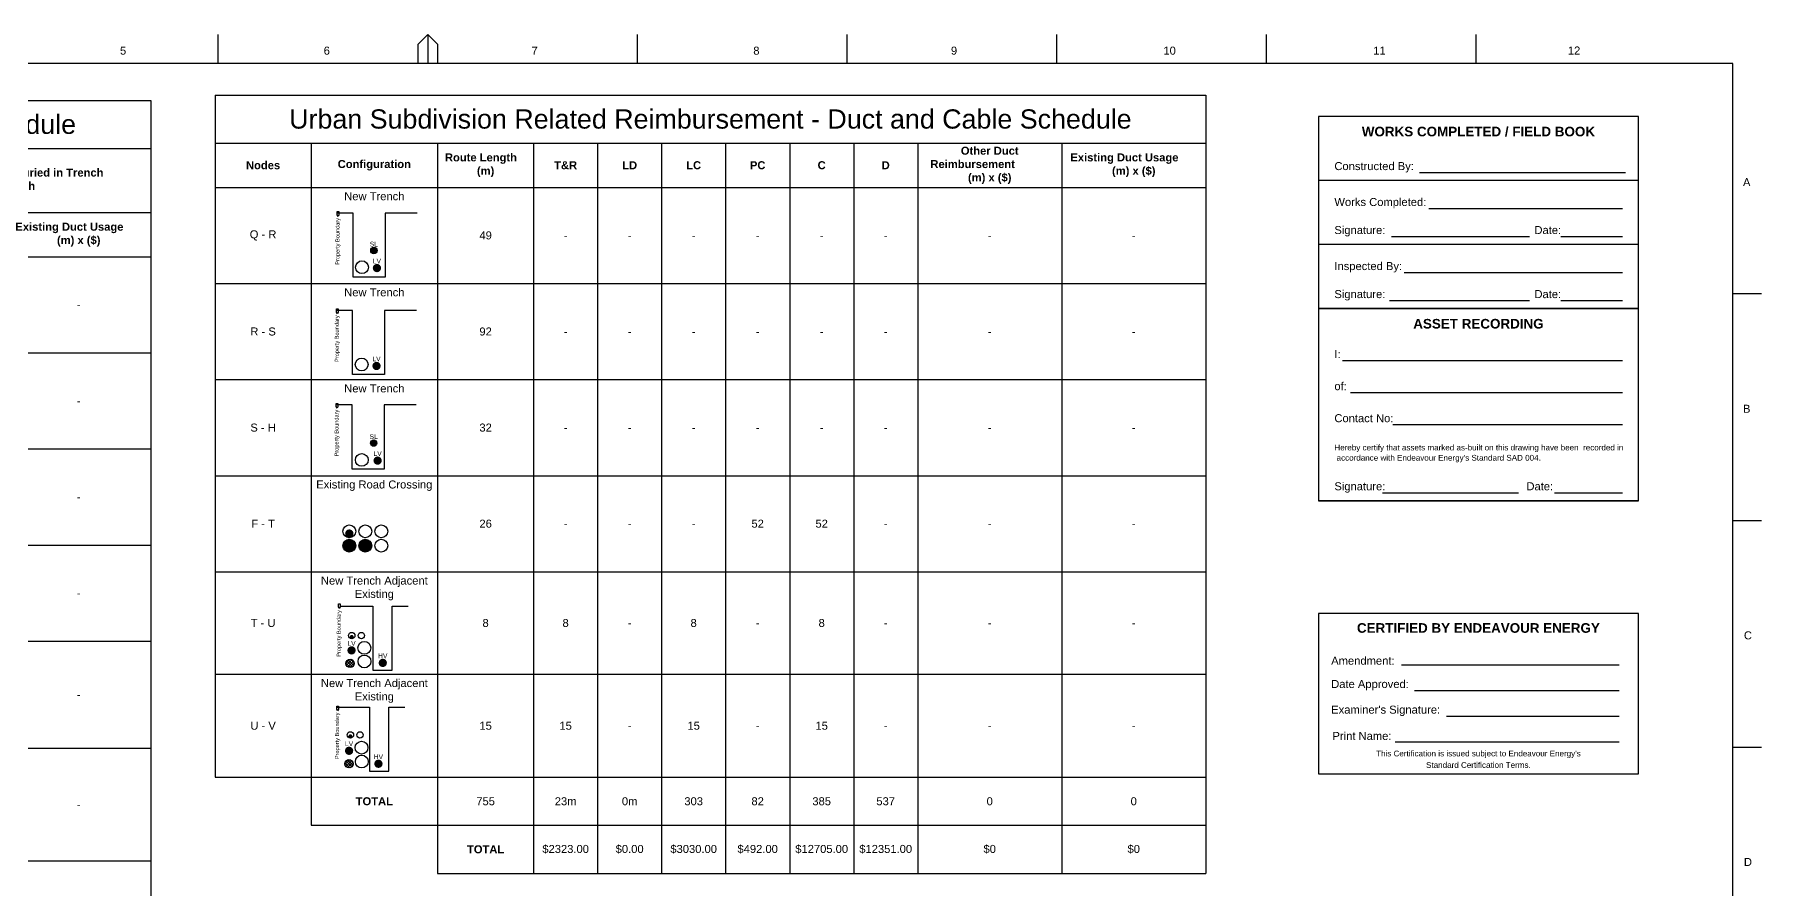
# Paper-space layout 'duct' of a CAD drawing. Header units: metres, sheet in millimetres. Extents: x -9 to 824, y -9 to 577.
# Drawn here: x 285 to 824, y 311 to 577 of the extents above; entities that cross this region are included whole.
import ezdxf
from ezdxf.enums import TextEntityAlignment as Align

# ---------------------------------------------------------------- set-up
doc = ezdxf.new("R2010")
doc.units = ezdxf.units.M
doc.layers.get('0').update_dxf_attribs({"color": 6})
doc.layers.add('Notes', color=7, linetype='Continuous')
doc.styles.add('ARIAL', font='arial.ttf', dxfattribs={"height": 2})
doc.styles.add('ieISOCP', font='arial.ttf', dxfattribs={"height": 1.5})
doc.styles.get("Standard").update_dxf_attribs({"font": 'arial.ttf'})

# ---------------------------------------------------------------- blocks, each defined once
blk = doc.blocks.new('A1_FRAME_TITLE')
at = {"layer": 'Notes'}
for p, q in [((351.17, 574.39), (351.17, 583.39)), ((413.68, 580.39), (416.68, 583.39)), ((416.68, 583.39), (416.68, 574.39)), ((416.68, 583.39), (419.68, 580.39)), ((482.19, 574.39), (482.19, 583.39)), ((547.7, 574.39), (547.7, 583.39)), ((613.21, 574.39), (613.21, 583.39)), ((678.72, 574.39), (678.72, 583.39)), ((744.23, 574.39), (744.23, 583.39)), ((413.68, 574.39), (413.68, 580.39)), ((419.68, 580.39), (419.68, 574.39)), ((824.37, 5.97), (824.37, 574.39)), ((833.35, 502.43), (824.35, 502.43)), ((824.37, 431.68), (833.35, 431.68)), ((824.35, 360.93), (833.35, 360.93))]:
    blk.add_line(p, q, dxfattribs=at)
at = {"layer": 'Notes', "flags": 128}
blk.add_lwpolyline([(824.37, 574.39), (149.5, 574.39)], dxfattribs=at)
at = {"layer": 'Notes', "style": 'ARIAL'}
for s, p in [('5', (320.5, 577.12)), ('6', (384.13, 577.12)), ('7', (449.08, 577.12)), ('8', (518.36, 577.12)), ('9', (580.11, 577.12)), ('10', (646.5, 577.12)), ('11', (712.06, 577.12)), ('12', (772.87, 577.16)), ('A', (827.58, 536.06)), ('B', (827.58, 465.31)), ('C', (827.87, 394.56)), ('D', (827.87, 323.81))]:
    blk.add_text(s, height=2.5, dxfattribs=at).set_placement(p)
at = {"layer": 'Notes', "style": 'ARIAL', "flags": 8}
blk.add_attdef('VERSION_NO', text='', height=1.5, rotation=90, dxfattribs=at).set_placement((261.75, 40.04), align=Align.MIDDLE_CENTER)
at = {"layer": 'Notes', "style": 'ARIAL'}
for tag, height, p in [('CAP_NO', 2, (496.37, 44.97)), ('IE_NUM', 2, (496.37, 38.97)), ('REF_1', 2, (321.87, 32.97)), ('GEN_WO', 2.5, (427.37, 32.97)), ('HV_SWITCH', 2, (496.37, 32.97)), ('REF_2', 2, (321.87, 26.97)), ('OH_WO', 2.5, (427.37, 26.97)), ('UBD_REF', 2, (496.37, 26.97)), ('REF_3', 2, (321.87, 20.97)), ('UG_WO', 2.5, (427.37, 20.97)), ('GIS_MAP_No', 2, (496.37, 20.97)), ('SUB_WO', 2.5, (427.37, 14.97)), ('REF_4', 2, (321.87, 14.97)), ('HV_OP_DIAG', 2, (496.37, 14.97)), ('LGA', 2, (496.37, 8.97))]:
    blk.add_attdef(tag, text='', height=height, dxfattribs=at).set_placement(p, align=Align.MIDDLE_LEFT)
for tag, height, p in [('T1', 4, (679.37, 41.13)), ('REF_No_1', 2.5, (306.87, 32.97)), ('T2', 4, (679.37, 35.13)), ('REF_No_2', 2.5, (306.87, 26.97)), ('DRAWN', 2.5, (561.87, 25.97)), ('T3', 4, (679.37, 29.13)), ('REF_No_3', 2.5, (306.87, 20.97)), ('T4', 4, (679.37, 23.13)), ('NUM', 8, (791.37, 20.97)), ('REV', 8, (819.37, 20.97)), ('REF_No_4', 2.5, (306.87, 14.97)), ('DATE', 2.5, (561.87, 17.97)), ('T5', 4, (679.37, 17.13)), ('CHD', 2.5, (561.87, 9.97)), ('DESIGN', 2.5, (601.87, 9.97)), ('T6', 4, (679.37, 11.13)), ('NS', 2.5, (789.8, 8.94)), ('SHTS', 2.5, (804.81, 8.95))]:
    blk.add_attdef(tag, text='', height=height, dxfattribs=at).set_placement(p, align=Align.MIDDLE_CENTER)
blk.add_attdef('scale', text='', height=2.5, dxfattribs=at).set_placement((560.29, 33.27), align=Align.CENTER)
blk.add_attdef('ExportID', (9.08, 2.39), '', height=2.5, dxfattribs=at)
at = {"layer": 'Notes', "style": 'ARIAL', "flags": 1}
for tag, p, height in [('ProjectType', (14.17, -26.8), 2.5), ('ProjectNumber', (23.56, -26.82), 0.1), ('DrawingNumber', (35.51, -26.8), 0.1), ('ProjectDescription', (47.56, -26.83), 0.1), ('ExportDate', (60.28, -26.79), 2.5), ('ExportUserName', (69.15, -26.8), 2.5), ('DesignerCompanyName', (81.48, -26.79), 2.5), ('ExportAreaOfInterest', (97.1, -26.81), 2.5), ('GIS_SUCCESS', (112, -26.78), 2.5), ('CAD_SUCCESS', (121.79, -26.78), 2.5), ('DEPOTCODE', (132.11, -26.88), 2.5), ('ExportCategories', (140.08, -26.8), 2.5), ('Comments', (154.38, -26.88), 2.5)]:
    blk.add_attdef(tag, p, '', height=height, dxfattribs=at)
blk = doc.blocks.new('Works As Completed  Field Recording')
at = {"layer": 'Notes'}
for p, q in [((100, 100), (0, 100)), ((100, 80), (0, 80)), ((100, 60), (0, 60)), ((100, 0), (0, 0))]:
    blk.add_line(p, q, dxfattribs=at)
at = {"layer": 'Notes', "lineweight": -3}
for p, q in [((31.61, 102.5), (96, 102.5)), ((34.52, 91.25), (95, 91.25)), ((22.83, 82.5), (66, 82.5)), ((75.75, 82.5), (95, 82.5)), ((26.82, 71.25), (95, 71.25)), ((22.24, 62.5), (66, 62.5)), ((75.75, 62.5), (95, 62.5)), ((7.5, 43.75), (95, 43.75)), ((10, 33.75), (95, 33.75)), ((23.25, 23.75), (95, 23.75)), ((20, 2.5), (62.5, 2.5)), ((73.75, 2.5), (95, 2.5))]:
    blk.add_line(p, q, dxfattribs=at)
at = {"layer": 'Notes'}
for points in [[(0, 60), (100, 60), (100, 120), (0, 120)], [(0, 0), (100, 0), (100, 60), (0, 60)]]:
    blk.add_lwpolyline(points, close=True, dxfattribs=at)
at = {"layer": 'Notes', "ltscale": 10}
for s, p in [('Works Completed:', (5, 91.25)), ('Signature:', (5, 82.5)), ('Date:', (67.5, 82.5)), ('Inspected By:', (5, 71.25)), ('Signature:', (5, 62.5)), ('Date:', (67.5, 62.5)), ('I:', (5, 43.75)), ('of:', (5, 33.75)), ('Contact No:', (5, 23.75)), ('Signature:', (5, 2.5)), ('Date:', (65, 2.5))]:
    blk.add_text(s, height=2.5, dxfattribs=at).set_placement(p, align=Align.BOTTOM_LEFT)
at = {"layer": 'Notes', "ltscale": 10, "char_height": 3, "attachment_point": 2}
for s, insert in [('{\\fArial|b1|i0|c0|p34;WORKS COMPLETED / FIELD BOOK}', (50, 116.75)), ('{\\fArial|b1|i0|c0|p34;ASSET RECORDING}', (50.01, 56.75))]:
    blk.add_mtext(s, dxfattribs=dict(at, insert=insert))
at = {"layer": 'Notes', "ltscale": 10, "insert": (5, 102.46), "char_height": 2.5, "width": 24.8465, "attachment_point": 7}
blk.add_mtext('Constructed By:', dxfattribs=at)
at = {"layer": 'Notes', "insert": (5, 17.5), "char_height": 2, "attachment_point": 1}
blk.add_mtext("{\\H0.9x;Hereby certify that assets marked as-built on this drawing have been  recorded in\\P accordance with Endeavour Energy's Standard SAD 004}.", dxfattribs=at)
blk = doc.blocks.new('Certfied by Endeavour Energy')
at = {"layer": 'Notes', "lineweight": -3}
for p, q in [((26, 34), (94, 34)), ((30, 26), (94, 26)), ((40, 18), (94, 18)), ((24, 10), (94, 10))]:
    blk.add_line(p, q, dxfattribs=at)
at = {"layer": 'Notes'}
blk.add_lwpolyline([(0, 0), (100, 0), (100, 50), (0, 50)], close=True, dxfattribs=at)
at = {"layer": 'Notes', "ltscale": 10, "insert": (50, 47), "char_height": 3, "width": 80, "attachment_point": 2}
blk.add_mtext('{\\fArial|b1|i0|c0|p34;CERTIFIED BY ENDEAVOUR ENERGY}', dxfattribs=at)
at = {"layer": 'Notes', "char_height": 2.5, "attachment_point": 7}
for s, insert, width in [('Amendment:', (4, 34), 19.80559345), ('Date Approved:', (4, 26), 32), ("Examiner's Signature:", (4, 18), 50), ('Print Name:', (4.403783, 10.5), 23.596217)]:
    blk.add_mtext(s, dxfattribs=dict(at, insert=insert, width=width))
at = {"layer": 'Notes', "lineweight": -3, "insert": (50, 4.5), "char_height": 1.8, "attachment_point": 5, "line_spacing_factor": 1.2}
blk.add_mtext("This Certification is issued subject to Endeavour Energy's \\PStandard Certification Terms.", dxfattribs=at)
blk = doc.blocks.new('Conduit & Cable - Distribution')
blk.add_circle((0, 2), 2)
blk = doc.blocks.new('*U384')
h = blk.add_hatch(color=5)
h.dxf.hatch_style = 1
h.paths.add_polyline_path([(1.3, 1.3, 1), (-1.3, 1.3, 1)])
at = {"color": 1, "insert": (0, 3.5), "char_height": 1.5, "width": 1.4, "attachment_point": 5}
blk.add_mtext('{\\C5;LV}', dxfattribs=at)
blk = doc.blocks.new('*U387')
h = blk.add_hatch(color=4)
h.dxf.hatch_style = 1
h.paths.add_polyline_path([(1, 1, 1), (-1, 1, 1)])
blk.add_circle((0, 1), 1)
at = {"color": 4, "insert": (0, 3), "char_height": 1.5, "width": 1.4, "attachment_point": 5}
blk.add_mtext('SL', dxfattribs=at)
blk = doc.blocks.new('*U448')
for p, q in [((-10, 20.5), (-9.5, 20.5)), ((-10, 19.5), (-10, 20.5)), ((-9.75, 19), (-10, 19.5)), ((-9.5, 19.5), (-9.75, 19)), ((-9.5, 20.5), (-9.5, 19.5))]:
    blk.add_line(p, q)
at = {"flags": 128}
blk.add_lwpolyline([(15, 20), (5, 20), (5, 0), (-5, 0), (-5, 20), (-10, 20)], dxfattribs=at)
at = {"insert": (-9.75, 18.5), "char_height": 1.25, "attachment_point": 6, "rotation": 90, "style": 'ieISOCP'}
blk.add_mtext('Property Boundary', dxfattribs=at)
blk = doc.blocks.new('*U447')
for p, q in [((-13.75, 20.73), (-13.25, 20.73)), ((-13.75, 19.73), (-13.75, 20.73)), ((-13.5, 19.23), (-13.75, 19.73)), ((-13.25, 19.73), (-13.5, 19.23)), ((-13.25, 20.73), (-13.25, 19.73))]:
    blk.add_line(p, q)
at = {"flags": 128}
blk.add_lwpolyline([(-13, 20), (-3, 20), (-3, 0), (3, 0), (3, 20), (8, 20)], dxfattribs=at)
at = {"insert": (-13.5, 18.73), "char_height": 1.25, "attachment_point": 6, "rotation": 90, "style": 'ieISOCP'}
blk.add_mtext('Property Boundary', dxfattribs=at)
blk = doc.blocks.new('*U385')
h = blk.add_hatch(color=4)
h.dxf.hatch_style = 1
h.paths.add_polyline_path([(0.6, 0.6, 1), (-0.6, 0.6, 1)])
blk.add_circle((0, 1), 1)
blk = doc.blocks.new('*U392')
blk.add_circle((0, 1), 1)
blk = doc.blocks.new('*U395')
at = {"transparency": 33554559}
h = blk.add_hatch(dxfattribs=at)
h.set_pattern_fill('ANSI37', color=256, scale=0.2)
h.paths.add_polyline_path([(1.3, 1.3, 1), (-1.3, 1.3, 1)])
blk.add_circle((0, 1.3), 1.3)
blk = doc.blocks.new('*U386')
h = blk.add_hatch(color=1)
h.dxf.hatch_style = 1
h.paths.add_polyline_path([(1.3, 1.3, 1), (-1.3, 1.3, 1)])
at = {"color": 1, "insert": (0, 3.5), "char_height": 1.5, "width": 1.4, "attachment_point": 5}
blk.add_mtext('HV', dxfattribs=at)
blk = doc.blocks.new('*U393')
for p, q in [((-13.2, 20.28), (-12.7, 20.28)), ((-13.2, 19.28), (-13.2, 20.28)), ((-12.95, 18.78), (-13.2, 19.28)), ((-12.7, 19.28), (-12.95, 18.78)), ((-12.7, 20.28), (-12.7, 19.28))]:
    blk.add_line(p, q)
at = {"flags": 128}
blk.add_lwpolyline([(-13, 20), (-3, 20), (-3, 0), (3, 0), (3, 20), (8, 20)], dxfattribs=at)
at = {"insert": (-12.95, 18.28), "char_height": 1.25, "attachment_point": 6, "rotation": 90, "style": 'ieISOCP'}
blk.add_mtext('Property Boundary', dxfattribs=at)
blk = doc.blocks.new('*U390')
h = blk.add_hatch(color=1)
h.dxf.hatch_style = 1
h.paths.add_polyline_path([(2, 2, 1), (-2, 2, 1)])
blk.add_circle((0, 2), 2)
blk = doc.blocks.new('*U391')
h = blk.add_hatch(color=5)
h.dxf.hatch_style = 1
h.paths.add_polyline_path([(1.3, 1.3, 1), (-1.3, 1.3, 1)])
blk.add_circle((0, 2), 2)
blk = doc.blocks.new('*U382')
blk.add_circle((0, 2), 2)
blk = doc.blocks.new('*T459')
at = {"layer": 'Notes', "color": 0, "linetype": 'ByBlock', "lineweight": -2, "transparency": 16777216}
for p, q in [((0, 0), (309.86, 0)), ((0, 0), (0, -480.96)), ((309.86, 0), (309.86, -480.96)), ((0, -15), (309.86, -15)), ((0, -35), (309.86, -35)), ((30, -35), (30, -480.96)), ((69.86, -35), (69.86, -480.96)), ((99.86, -35), (99.86, -480.96)), ((119.86, -35), (119.86, -480.96)), ((139.86, -35), (139.86, -480.96)), ((159.86, -35), (159.86, -480.96)), ((179.86, -35), (179.86, -480.96)), ((199.86, -35), (199.86, -480.96)), ((219.86, -35), (219.86, -480.96)), ((264.86, -35), (264.86, -480.96)), ((0, -48.82), (309.86, -48.82)), ((0, -78.82), (309.86, -78.82)), ((0, -108.82), (309.86, -108.82)), ((0, -138.82), (309.86, -138.82)), ((0, -168.82), (309.86, -168.82)), ((0, -202.23), (309.86, -202.23)), ((0, -237.41), (309.86, -237.41)), ((0, -270.96), (309.86, -270.96)), ((0, -300.96), (309.86, -300.96)), ((0, -330.96), (309.86, -330.96)), ((0, -360.96), (309.86, -360.96)), ((0, -390.96), (309.86, -390.96)), ((0, -420.96), (309.86, -420.96)), ((0, -450.96), (309.86, -450.96)), ((0, -480.96), (309.86, -480.96))]:
    blk.add_line(p, q, dxfattribs=at)
at = {"layer": 'Notes', "color": 0, "lineweight": 35, "transparency": 16777216}
for s, insert, char_height, width, attachment_point in [('Urban Subdivision Related Reimbursement - Duct and Cable Schedule', (154.93, -7.5), 6, 306.8607, 5), ('{\\fArial|b1|i0|c0|p34;Duct and Cable Schedule codes:\\PT&R: HV Light trenching & reinstatement\\PPC: Lay Cable - Pull Conductor through Ducts\\P*All length entered in meters (m)}', (1.5, -25), 2.5, 96.8607, 4), ('{\\fArial|b1|i0|c0|p34;LD: Lay HV 125mm Ducts in Trench\\PC: Cable - Materials}', (101.36, -25), 2.5, 117, 4), ('{\\fArial|b1|i0|c0|p34;LC: Lay HV Cable - Directly Buried in Trench\\PD: Lay HV duct in SL/LV Trench}', (221.36, -25), 2.5, 87, 4), ('{\\fArial|b1|i0|c0|p34;Other Duct Reimbursement            (m) x ($) }', (242.36, -41.91), 2.5, 42, 5), ('{\\fArial|b1|i0|c0|p34;Nodes}', (15, -41.91), 2.5, 27, 5), ('{\\fArial|b1|i0|c0|p34;Configuration}', (49.93, -41.91), 2.5, 36.8607, 5), ('{\\fArial|b1|i0|c0|p34;Route Length     (m)}', (84.86, -41.91), 2.5, 27, 5), ('{\\fArial|b1|i0|c0|p34;T&R}', (109.86, -41.91), 2.5, 17, 5), ('{\\fArial|b1|i0|c0|p34;LD}', (129.86, -41.91), 2.5, 17, 5), ('{\\fArial|b1|i0|c0|p34;LC}', (149.86, -41.91), 2.5, 17, 5), ('{\\fArial|b1|i0|c0|p34;PC}', (169.86, -41.91), 2.5, 17, 5), ('{\\fArial|b1|i0|c0|p34;C}', (189.86, -41.91), 2.5, 17, 5), ('{\\fArial|b1|i0|c0|p34;D}', (209.86, -41.91), 2.5, 17, 5), ('{\\fArial|b1|i0|c0|p34;Existing Duct Usage       (m) x ($)}', (287.36, -41.91), 2.5, 42, 5), ('New Trench', (49.93, -50.32), 2.5, 36.8607, 2), ('A - B', (15, -63.82), 2.5, 27, 5), ('41', (84.86, -63.82), 2.5, 27, 5), ('-', (109.86, -63.82), 2.5, 17, 5), ('-', (129.86, -63.82), 2.5, 17, 5), ('-', (149.86, -63.82), 2.5, 17, 5), ('-', (169.86, -63.82), 2.5, 17, 5), ('-', (189.86, -63.82), 2.5, 17, 5), ('-', (209.86, -63.82), 2.5, 17, 5), ('-', (242.36, -63.82), 2.5, 42, 5), ('-', (287.36, -63.82), 2.5, 42, 5), ('New Road Crossing', (49.93, -80.32), 2.5, 36.8607, 2), ('B - C', (15, -93.82), 2.5, 27, 5), ('18', (84.86, -93.82), 2.5, 27, 5), ('-', (109.86, -93.82), 2.5, 17, 5), ('-', (129.86, -93.82), 2.5, 17, 5), ('-', (149.86, -93.82), 2.5, 17, 5), ('-', (169.86, -93.82), 2.5, 17, 5), ('-', (189.86, -93.82), 2.5, 17, 5), ('72', (209.86, -93.82), 2.5, 17, 5), ('-', (242.36, -93.82), 2.5, 42, 5), ('-', (287.36, -93.82), 2.5, 42, 5), ('New Trench', (49.93, -110.32), 2.5, 36.8607, 2), ('C - D', (15, -123.82), 2.5, 27, 5), ('20', (84.86, -123.82), 2.5, 27, 5), ('-', (109.86, -123.82), 2.5, 17, 5), ('-', (129.86, -123.82), 2.5, 17, 5), ('-', (149.86, -123.82), 2.5, 17, 5), ('-', (169.86, -123.82), 2.5, 17, 5), ('-', (189.86, -123.82), 2.5, 17, 5), ('60', (209.86, -123.82), 2.5, 17, 5), ('-', (242.36, -123.82), 2.5, 42, 5), ('-', (287.36, -123.82), 2.5, 42, 5), ('New Trench', (49.93, -140.32), 2.5, 36.8607, 2), ('D - E', (15, -153.82), 2.5, 27, 5), ('20', (84.86, -153.82), 2.5, 27, 5), ('-', (109.86, -153.82), 2.5, 17, 5), ('-', (129.86, -153.82), 2.5, 17, 5), ('-', (149.86, -153.82), 2.5, 17, 5), ('-', (169.86, -153.82), 2.5, 17, 5), ('-', (189.86, -153.82), 2.5, 17, 5), ('60', (209.86, -153.82), 2.5, 17, 5), ('-', (242.36, -153.82), 2.5, 42, 5), ('-', (287.36, -153.82), 2.5, 42, 5), ('New Trench Adjacent Existing', (49.93, -170.32), 2.5, 36.8607, 2), ('E - F', (15, -185.52), 2.5, 27, 5), ('28', (84.86, -185.52), 2.5, 27, 5), ('-', (109.86, -185.52), 2.5, 17, 5), ('-', (129.86, -185.52), 2.5, 17, 5), ('-', (149.86, -185.52), 2.5, 17, 5), ('-', (169.86, -185.52), 2.5, 17, 5), ('-', (189.86, -185.52), 2.5, 17, 5), ('84', (209.86, -185.52), 2.5, 17, 5), ('-', (242.36, -185.52), 2.5, 42, 5), ('-', (287.36, -185.52), 2.5, 42, 5), ('New Trench Adjacent Existing', (49.93, -203.73), 2.5, 36.8607, 2), ('F - G', (15, -219.82), 2.5, 27, 5), ('14', (84.86, -219.82), 2.5, 27, 5), ('-', (109.86, -219.82), 2.5, 17, 5), ('-', (129.86, -219.82), 2.5, 17, 5), ('28', (149.86, -219.82), 2.5, 17, 5), ('-', (169.86, -219.82), 2.5, 17, 5), ('28', (189.86, -219.82), 2.5, 17, 5), ('42', (209.86, -219.82), 2.5, 17, 5), ('-', (242.36, -219.82), 2.5, 42, 5), ('-', (287.36, -219.82), 2.5, 42, 5), ('New Trench Adjacent Existing', (49.93, -238.91), 2.5, 36.8607, 2), ('G - H', (15, -254.19), 2.5, 27, 5), ('24', (84.86, -254.19), 2.5, 27, 5), ('48', (149.86, -254.19), 2.5, 17, 5), ('48', (189.86, -254.19), 2.5, 17, 5), ('72', (209.86, -254.19), 2.5, 17, 5), ('-', (109.86, -254.19), 2.5, 17, 5), ('-', (129.86, -254.19), 2.5, 17, 5), ('-', (169.86, -254.19), 2.5, 17, 5), ('-', (242.36, -254.19), 2.5, 42, 5), ('-', (287.36, -254.19), 2.5, 42, 5), ('New Road Crossing', (49.93, -272.46), 2.5, 36.8607, 2), ('H - J', (15, -285.96), 2.5, 27, 5), ('15', (84.86, -285.96), 2.5, 27, 5), ('30', (169.86, -285.96), 2.5, 17, 5), ('30', (189.86, -285.96), 2.5, 17, 5), ('45', (209.86, -285.96), 2.5, 17, 5), ('-', (109.86, -285.96), 2.5, 17, 5), ('-', (129.86, -285.96), 2.5, 17, 5), ('-', (242.36, -285.96), 2.5, 42, 5), ('-', (287.36, -285.96), 2.5, 42, 5), ('New Trench', (49.93, -302.46), 2.5, 36.8607, 2), ('J - K', (15, -315.96), 2.5, 27, 5), ('102', (84.86, -315.96), 2.5, 27, 5), ('-', (109.86, -315.96), 2.5, 17, 5), ('-', (129.86, -315.96), 2.5, 17, 5), ('204', (149.86, -315.96), 2.5, 17, 5), ('204', (189.86, -315.96), 2.5, 17, 5), ('102', (209.86, -315.96), 2.5, 17, 5), ('-', (242.36, -315.96), 2.5, 42, 5), ('-', (287.36, -315.96), 2.5, 42, 5), ('New Trench', (49.93, -332.46), 2.5, 36.8607, 2), ('K - L', (15, -345.96), 2.5, 27, 5), ('168', (84.86, -345.96), 2.5, 27, 5), ('-', (109.86, -345.96), 2.5, 17, 5), ('-', (129.86, -345.96), 2.5, 17, 5), ('-', (149.86, -345.96), 2.5, 17, 5), ('-', (169.86, -345.96), 2.5, 17, 5), ('-', (189.86, -345.96), 2.5, 17, 5), ('-', (209.86, -345.96), 2.5, 17, 5), ('-', (242.36, -345.96), 2.5, 42, 5), ('-', (287.36, -345.96), 2.5, 42, 5), ('New Trench', (49.93, -362.46), 2.5, 36.8607, 2), ('L - M', (15, -375.96), 2.5, 27, 5), ('12', (84.86, -375.96), 2.5, 27, 5), ('-', (109.86, -375.96), 2.5, 17, 5), ('-', (129.86, -375.96), 2.5, 17, 5), ('-', (149.86, -375.96), 2.5, 17, 5), ('-', (169.86, -375.96), 2.5, 17, 5), ('-', (189.86, -375.96), 2.5, 17, 5), ('-', (209.86, -375.96), 2.5, 17, 5), ('-', (242.36, -375.96), 2.5, 42, 5), ('-', (287.36, -375.96), 2.5, 42, 5), ('New Trench', (49.93, -392.46), 2.5, 36.8607, 2), ('M - N', (15, -405.96), 2.5, 27, 5), ('24', (84.86, -405.96), 2.5, 27, 5), ('-', (109.86, -405.96), 2.5, 17, 5), ('-', (129.86, -405.96), 2.5, 17, 5), ('-', (149.86, -405.96), 2.5, 17, 5), ('-', (169.86, -405.96), 2.5, 17, 5), ('-', (189.86, -405.96), 2.5, 17, 5), ('-', (209.86, -405.96), 2.5, 17, 5), ('-', (242.36, -405.96), 2.5, 42, 5), ('-', (287.36, -405.96), 2.5, 42, 5), ('New Trench', (49.93, -422.46), 2.5, 36.8607, 2), ('N - P', (15, -435.96), 2.5, 27, 5), ('15', (84.86, -435.96), 2.5, 27, 5), ('-', (109.86, -435.96), 2.5, 17, 5), ('-', (129.86, -435.96), 2.5, 17, 5), ('-', (149.86, -435.96), 2.5, 17, 5), ('-', (169.86, -435.96), 2.5, 17, 5), ('-', (189.86, -435.96), 2.5, 17, 5), ('-', (209.86, -435.96), 2.5, 17, 5), ('-', (242.36, -435.96), 2.5, 42, 5), ('-', (287.36, -435.96), 2.5, 42, 5), ('New Trench', (49.93, -452.46), 2.5, 36.8607, 2), ('P - Q', (15, -465.96), 2.5, 27, 5), ('32', (84.86, -465.96), 2.5, 27, 5), ('-', (109.86, -465.96), 2.5, 17, 5), ('-', (129.86, -465.96), 2.5, 17, 5), ('-', (149.86, -465.96), 2.5, 17, 5), ('-', (169.86, -465.96), 2.5, 17, 5), ('-', (189.86, -465.96), 2.5, 17, 5), ('-', (209.86, -465.96), 2.5, 17, 5), ('-', (242.36, -465.96), 2.5, 42, 5), ('-', (287.36, -465.96), 2.5, 42, 5)]:
    blk.add_mtext(s, dxfattribs=dict(at, insert=insert, char_height=char_height, width=width, attachment_point=attachment_point))
blk = doc.blocks.new('*T461')
at = {"layer": 'Notes', "color": 0, "linetype": 'ByBlock', "lineweight": -2, "transparency": 16777216}
for p, q in [((0, 0), (309.53, 0)), ((0, 0), (0, -212.99)), ((309.53, 0), (309.53, -242.99)), ((0, -15), (309.53, -15)), ((30, -15), (30, -227.99)), ((69.53, -15), (69.53, -242.99)), ((99.53, -15), (99.53, -242.99)), ((119.53, -15), (119.53, -242.99)), ((139.53, -15), (139.53, -242.99)), ((159.53, -15), (159.53, -242.99)), ((179.53, -15), (179.53, -242.99)), ((199.53, -15), (199.53, -242.99)), ((219.53, -15), (219.53, -242.99)), ((264.53, -15), (264.53, -242.99)), ((0, -28.82), (309.53, -28.82)), ((0, -58.82), (309.53, -58.82)), ((0, -88.82), (309.53, -88.82)), ((0, -118.82), (309.53, -118.82)), ((0, -148.82), (309.53, -148.82)), ((0, -180.82), (309.53, -180.82)), ((0, -212.99), (309.53, -212.99)), ((30, -227.99), (309.53, -227.99)), ((69.53, -242.99), (309.53, -242.99))]:
    blk.add_line(p, q, dxfattribs=at)
at = {"layer": 'Notes', "color": 0, "lineweight": 35, "transparency": 16777216}
for s, insert, char_height, width, attachment_point in [('Urban Subdivision Related Reimbursement - Duct and Cable Schedule', (154.76, -7.5), 6, 306.5272, 5), ('{\\fArial|b1|i0|c0|p34;Other Duct Reimbursement            (m) x ($) }', (242.03, -21.91), 2.5, 42, 5), ('{\\fArial|b1|i0|c0|p34;Nodes}', (15, -21.91), 2.5, 27, 5), ('{\\fArial|b1|i0|c0|p34;Configuration}', (49.76, -21.91), 2.5, 36.5272, 5), ('{\\fArial|b1|i0|c0|p34;Route Length     (m)}', (84.53, -21.91), 2.5, 27, 5), ('{\\fArial|b1|i0|c0|p34;T&R}', (109.53, -21.91), 2.5, 17, 5), ('{\\fArial|b1|i0|c0|p34;LD}', (129.53, -21.91), 2.5, 17, 5), ('{\\fArial|b1|i0|c0|p34;LC}', (149.53, -21.91), 2.5, 17, 5), ('{\\fArial|b1|i0|c0|p34;PC}', (169.53, -21.91), 2.5, 17, 5), ('{\\fArial|b1|i0|c0|p34;C}', (189.53, -21.91), 2.5, 17, 5), ('{\\fArial|b1|i0|c0|p34;D}', (209.53, -21.91), 2.5, 17, 5), ('{\\fArial|b1|i0|c0|p34;Existing Duct Usage       (m) x ($)}', (287.03, -21.91), 2.5, 42, 5), ('New Trench', (49.76, -30.32), 2.5, 36.5272, 2), ('Q - R', (15, -43.82), 2.5, 27, 5), ('49', (84.53, -43.82), 2.5, 27, 5), ('-', (109.53, -43.82), 2.5, 17, 5), ('-', (129.53, -43.82), 2.5, 17, 5), ('-', (149.53, -43.82), 2.5, 17, 5), ('-', (169.53, -43.82), 2.5, 17, 5), ('-', (189.53, -43.82), 2.5, 17, 5), ('-', (209.53, -43.82), 2.5, 17, 5), ('-', (242.03, -43.82), 2.5, 42, 5), ('-', (287.03, -43.82), 2.5, 42, 5), ('New Trench', (49.76, -60.32), 2.5, 36.5272, 2), ('R - S', (15, -73.82), 2.5, 27, 5), ('92', (84.53, -73.82), 2.5, 27, 5), ('-', (109.53, -73.82), 2.5, 17, 5), ('-', (129.53, -73.82), 2.5, 17, 5), ('-', (149.53, -73.82), 2.5, 17, 5), ('-', (169.53, -73.82), 2.5, 17, 5), ('-', (189.53, -73.82), 2.5, 17, 5), ('-', (209.53, -73.82), 2.5, 17, 5), ('-', (242.03, -73.82), 2.5, 42, 5), ('-', (287.03, -73.82), 2.5, 42, 5), ('New Trench', (49.76, -90.32), 2.5, 36.5272, 2), ('S - H', (15, -103.82), 2.5, 27, 5), ('32', (84.53, -103.82), 2.5, 27, 5), ('-', (109.53, -103.82), 2.5, 17, 5), ('-', (129.53, -103.82), 2.5, 17, 5), ('-', (149.53, -103.82), 2.5, 17, 5), ('-', (169.53, -103.82), 2.5, 17, 5), ('-', (189.53, -103.82), 2.5, 17, 5), ('-', (209.53, -103.82), 2.5, 17, 5), ('-', (242.03, -103.82), 2.5, 42, 5), ('-', (287.03, -103.82), 2.5, 42, 5), ('Existing Road Crossing', (49.76, -120.32), 2.5, 36.5272, 2), ('F - T', (15, -133.82), 2.5, 27, 5), ('26', (84.53, -133.82), 2.5, 27, 5), ('-', (109.53, -133.82), 2.5, 17, 5), ('-', (129.53, -133.82), 2.5, 17, 5), ('-', (149.53, -133.82), 2.5, 17, 5), ('52', (169.53, -133.82), 2.5, 17, 5), ('52', (189.53, -133.82), 2.5, 17, 5), ('-', (209.53, -133.82), 2.5, 17, 5), ('-', (242.03, -133.82), 2.5, 42, 5), ('-', (287.03, -133.82), 2.5, 42, 5), ('New Trench Adjacent Existing', (49.76, -150.32), 2.5, 36.5272, 2), ('T - U', (15, -164.82), 2.5, 27, 5), ('8', (84.53, -164.82), 2.5, 27, 5), ('8', (109.53, -164.82), 2.5, 17, 5), ('-', (129.53, -164.82), 2.5, 17, 5), ('8', (149.53, -164.82), 2.5, 17, 5), ('-', (169.53, -164.82), 2.5, 17, 5), ('8', (189.53, -164.82), 2.5, 17, 5), ('-', (209.53, -164.82), 2.5, 17, 5), ('-', (242.03, -164.82), 2.5, 42, 5), ('-', (287.03, -164.82), 2.5, 42, 5), ('New Trench Adjacent Existing', (49.76, -182.32), 2.5, 36.5272, 2), ('U - V', (15, -196.91), 2.5, 27, 5), ('15', (84.53, -196.91), 2.5, 27, 5), ('15', (109.53, -196.91), 2.5, 17, 5), ('-', (129.53, -196.91), 2.5, 17, 5), ('15', (149.53, -196.91), 2.5, 17, 5), ('-', (169.53, -196.91), 2.5, 17, 5), ('15', (189.53, -196.91), 2.5, 17, 5), ('-', (209.53, -196.91), 2.5, 17, 5), ('-', (242.03, -196.91), 2.5, 42, 5), ('-', (287.03, -196.91), 2.5, 42, 5), ('{\\fArial|b1|i0|c0|p34;TOTAL}', (49.76, -220.49), 2.5, 36.5272, 5), ('755', (84.53, -220.49), 2.5, 27, 5), ('23m', (109.53, -220.49), 2.5, 17, 5), ('0m', (129.53, -220.49), 2.5, 17, 5), ('303', (149.53, -220.49), 2.5, 17, 5), ('82', (169.53, -220.49), 2.5, 17, 5), ('385', (189.53, -220.49), 2.5, 17, 5), ('537', (209.53, -220.49), 2.5, 17, 5), ('0', (242.03, -220.49), 2.5, 42, 5), ('0', (287.03, -220.49), 2.5, 42, 5), ('{\\fArial|b1|i0|c0|p34;TOTAL}', (84.53, -235.49), 2.5, 27, 5), ('$2323.00', (109.53, -235.49), 2.5, 17, 5), ('$0.00', (129.53, -235.49), 2.5, 17, 5), ('$3030.00', (149.53, -235.49), 2.5, 17, 5), ('$492.00', (169.53, -235.49), 2.5, 17, 5), ('$12705.00', (189.53, -235.49), 2.5, 17, 5), ('$12351.00', (209.53, -235.49), 2.5, 17, 5), ('$0', (242.03, -235.49), 2.5, 42, 5), ('$0', (287.03, -235.49), 2.5, 42, 5)]:
    blk.add_mtext(s, dxfattribs=dict(at, insert=insert, char_height=char_height, width=width, attachment_point=attachment_point))

psp = doc.layouts.new('duct')

# ---------------------------------------------------------------- block references
for name, p in [('*T459', (11.32, 556.87)), ('*T461', (341.28, 558.52))]:
    psp.add_blockref(name, p)
at = {"layer": 'Notes'}
for name, p in [('A1_FRAME_TITLE', (-8.92, -5.97)), ('Works As Completed  Field Recording', (686, 431.89)), ('*U448', (389.47, 501.64)), ('*U387', (390.9, 508.99)), ('*U384', (391.85, 503.22)), ('Conduit & Cable - Distribution', (387.18, 502.78)), ('*U448', (389.26, 471.27)), ('Conduit & Cable - Distribution', (387.08, 472.41)), ('*U384', (391.72, 472.65)), ('*U448', (389.16, 441.78)), ('*U387', (390.84, 448.88)), ('Conduit & Cable - Distribution', (387.12, 442.62)), ('*U384', (392.07, 443.1)), ('*U391', (383.22, 420.34)), ('*U382', (388.22, 420.34)), ('Conduit & Cable - Distribution', (393.22, 420.34)), ('*U390', (383.22, 415.84)), ('*U390', (388.22, 415.84)), ('Conduit & Cable - Distribution', (393.22, 415.84)), ('*U447', (393.59, 379)), ('Certfied by Endeavour Energy', (686, 346.65)), ('*U385', (383.98, 388.77)), ('*U392', (386.98, 388.77)), ('*U384', (383.92, 383.85)), ('Conduit & Cable - Distribution', (387.9, 383.94)), ('Conduit & Cable - Distribution', (387.95, 379.7)), ('*U386', (393.68, 379.94)), ('*U395', (383.48, 379.77)), ('*U393', (392.52, 347.47)), ('*U384', (383.15, 352.5)), ('*U385', (383.56, 357.76)), ('Conduit & Cable - Distribution', (387.05, 352.79)), ('*U392', (386.56, 357.76)), ('*U395', (383.12, 348.45)), ('Conduit & Cable - Distribution', (387.12, 348.45)), ('*U386', (392.32, 348.45))]:
    psp.add_blockref(name, p, dxfattribs=at)

doc.saveas('drawing.dxf')
